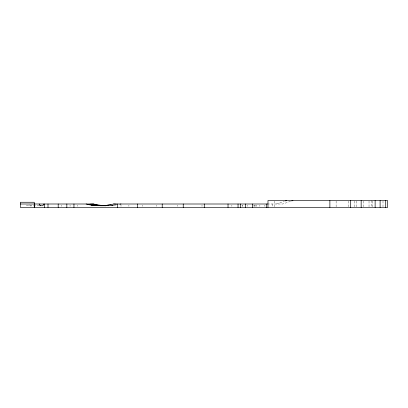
<?xml version="1.0" encoding="UTF-8"?>
<svg xmlns="http://www.w3.org/2000/svg" width="408" height="408" viewBox="0 0 408 408"><rect width="100%" height="100%" fill="white"/><g stroke="black" fill="none" stroke-linecap="round" stroke-linejoin="round"><path stroke-width="0.31" stroke-dasharray="2.04 1.53" d="M120.998 206.31L120.998 205.158M28.846 205.734L29.366 204.867M276.481 204L284.289 201.348M290.527 201.348L282.719 204L268.668 204M116.096 205.015L109.492 205.683M111.562 205.448L112.802 205.448L111.649 205.408M109.293 205.586L111.149 205.586L109.415 205.545M39.046 205.734L26.234 205.734L25.714 204.867M111.981 205.26L114.454 205.265L111.562 205.142M382.995 201.164L382.995 206.836M372.728 201.164L372.728 206.836M371.147 200.532L371.147 206.836M369.026 201.164L369.026 206.836M363.375 201.164L363.375 206.836M356.551 201.164L356.551 206.836M354.838 201.164L354.838 206.836M348.6 201.164L348.6 206.836M336.121 201.164L336.121 206.836M274.217 201.164L274.217 206.836M272.503 204L272.503 206.31M264.481 205.158L264.481 206.31M259.87 205.158L259.87 206.31M256.051 205.158L256.051 206.31M255.984 205.158L255.984 206.31M254.577 205.158L254.577 206.31M254.419 205.158L254.419 206.31M253.052 205.158L253.052 206.31M247.733 205.158L247.733 206.31M242.357 205.158L242.357 206.31M242.123 205.158L242.123 206.31M231.877 205.158L231.877 206.31M202.001 205.158L202.001 206.31M177.781 205.158L177.781 206.31M156.754 205.158L156.754 206.31M142.555 205.158L142.555 206.31M128.903 205.158L128.903 206.31M77.602 205.158L77.602 206.31M70.054 205.158L70.054 206.31M61.307 205.158L61.307 206.31M30.957 205.158L30.957 206.31"/><path stroke-width="0.61" d="M43.911 204L42.871 205.734L39.683 205.734M285.493 200.94L286.691 200.532M291.73 200.94L292.934 200.532M119.916 204.255L120.998 204M268.184 204L113.572 204C104.611 206.285 95.09 206.3 86.124 204M106.039 205.714L95.023 205.515L100.659 205.336L91.443 205.081L97.099 204.77L89.663 204.775L95.329 204.413L93.57 204L87.888 204.418C94.039 203.638 99.929 205.703 106.039 205.714L100.414 205.734L105.978 205.734M96.818 205.647L102.449 205.515M20.4 204L93.57 204M108.676 205.015L111.149 205.015M108.885 205.255L107.029 205.25L108.763 205.311M105.779 205.678L102.071 205.678L106.106 205.714M103.724 205.586L106.034 205.627M113.572 204L116.474 204.189M39.214 204L40.259 205.734M385.718 200.532L385.718 207.468M380.103 200.532L380.103 207.468M375.125 200.532L375.125 207.468M361.156 200.532L361.156 207.468M350.314 200.532L350.314 207.468M329.883 200.532L329.883 207.468M267.98 207.468L267.98 200.532L387.6 200.532L387.6 207.468L20.4 207.468L20.4 202.266L34.262 202.266L34.262 207.468M266.266 204L266.266 207.468M252.394 204L252.394 207.468M245.616 204L245.616 207.468M240.674 204L240.674 207.468M238.037 204L238.037 207.468M228.026 204L228.026 207.468M204.27 204L204.27 207.468M183.238 204L183.238 207.468M162.211 204L162.211 207.468M137.664 204L137.664 207.468M117.581 204L117.581 207.468M73.955 204L73.955 207.468M66.841 204L66.841 207.468M58.191 204L58.191 207.468M48.001 204L48.001 207.468M44.676 204L44.676 207.468M34.425 204L34.425 207.468"/></g></svg>
